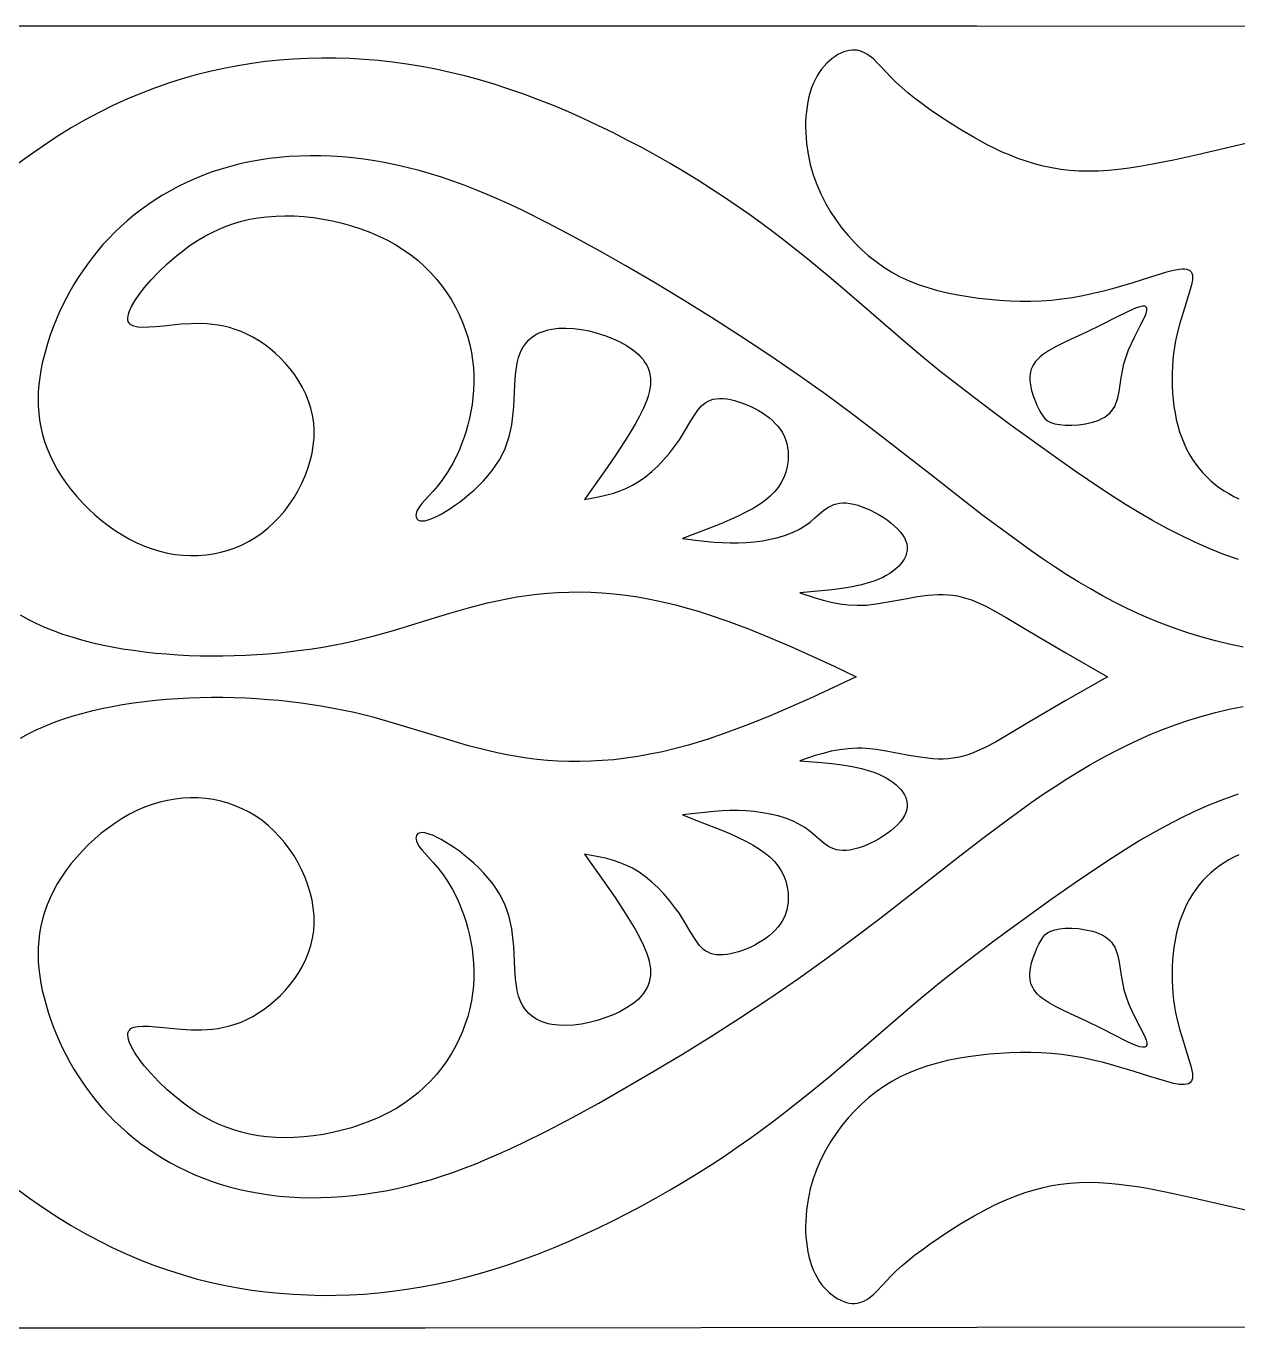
# Model space of a CAD drawing. Extents: x 1205.4 to 1284.4, y 603.9 to 617.9.
# Drawn here: x 1258.35 to 1271.35, y 603.9 to 617.87 of the extents above; entities that cross this region are included whole.
import ezdxf

# ---------------------------------------------------------------- set-up
doc = ezdxf.new("R2010")
doc.units = 0
doc.layers.add('LAYER_1', color=18, linetype='CONTINUOUS')

msp = doc.modelspace()

# ---------------------------------------------------------------- linework, layer by layer
at = {"layer": 'LAYER_1'}
for points in [[(1271.708, 617.867), (1268.549, 617.868), (1256.706, 617.871)], [(1271.358, 612.145), (1271.2, 612.201), (1271.042, 612.263), (1270.887, 612.332), (1270.733, 612.406), (1270.582, 612.484), (1270.433, 612.566), (1270.287, 612.651), (1270.144, 612.738), (1270.004, 612.827), (1269.867, 612.916), (1269.604, 613.095), (1269.358, 613.269), (1268.916, 613.586), (1268.715, 613.735), (1268.523, 613.88), (1268.337, 614.024), (1268.153, 614.169), (1267.97, 614.319), (1267.783, 614.476), (1267.39, 614.815), (1267.181, 614.995), (1266.963, 615.18), (1266.735, 615.368), (1266.495, 615.558), (1266.371, 615.654), (1266.243, 615.749), (1266.112, 615.844), (1265.978, 615.938), (1265.84, 616.032), (1265.699, 616.124), (1265.554, 616.216), (1265.408, 616.306), (1265.258, 616.395), (1265.106, 616.481), (1264.953, 616.566), (1264.797, 616.648), (1264.641, 616.728), (1264.483, 616.805), (1264.324, 616.879), (1264.165, 616.949), (1264.005, 617.017), (1263.846, 617.08), (1263.686, 617.14), (1263.527, 617.195), (1263.369, 617.246), (1263.211, 617.293), (1263.054, 617.335), (1262.898, 617.373), (1262.742, 617.407), (1262.588, 617.437), (1262.433, 617.462), (1262.279, 617.483), (1262.126, 617.5), (1261.973, 617.513), (1261.821, 617.521), (1261.669, 617.526), (1261.518, 617.527), (1261.367, 617.523), (1261.217, 617.516), (1261.066, 617.504), (1260.916, 617.489), (1260.767, 617.469), (1260.617, 617.445), (1260.468, 617.417), (1260.319, 617.385), (1260.17, 617.347), (1260.022, 617.305), (1259.873, 617.258), (1259.724, 617.206), (1259.576, 617.148), (1259.427, 617.086), (1259.278, 617.017), (1259.129, 616.943), (1258.98, 616.863), (1258.831, 616.777), (1258.681, 616.685), (1258.532, 616.587), (1258.382, 616.483), (1258.232, 616.374)], [(1271.482, 616.62), (1270.918, 616.489), (1270.659, 616.432), (1270.414, 616.384), (1270.297, 616.364), (1270.182, 616.346), (1270.07, 616.332), (1269.961, 616.322), (1269.854, 616.315), (1269.75, 616.313), (1269.647, 616.315), (1269.547, 616.321), (1269.449, 616.333), (1269.353, 616.349), (1269.259, 616.369), (1269.167, 616.393), (1269.077, 616.42), (1268.99, 616.451), (1268.905, 616.484), (1268.822, 616.519), (1268.742, 616.556), (1268.665, 616.594), (1268.518, 616.674), (1268.383, 616.754), (1268.259, 616.832), (1268.148, 616.905), (1268.049, 616.973), (1267.96, 617.036), (1267.88, 617.097), (1267.808, 617.155), (1267.743, 617.211), (1267.684, 617.265), (1267.63, 617.319), (1267.53, 617.425), (1267.484, 617.474), (1267.438, 617.518), (1267.391, 617.555), (1267.367, 617.571), (1267.343, 617.585), (1267.318, 617.596), (1267.292, 617.605), (1267.266, 617.611), (1267.238, 617.613), (1267.21, 617.613), (1267.18, 617.609), (1267.15, 617.602), (1267.12, 617.593), (1267.089, 617.58), (1267.058, 617.564), (1267.027, 617.545), (1266.997, 617.523), (1266.967, 617.499), (1266.938, 617.471), (1266.91, 617.441), (1266.883, 617.409), (1266.857, 617.373), (1266.834, 617.335), (1266.812, 617.295), (1266.792, 617.252), (1266.774, 617.207), (1266.759, 617.16), (1266.745, 617.11), (1266.734, 617.059), (1266.726, 617.007), (1266.719, 616.953), (1266.714, 616.898), (1266.711, 616.842), (1266.711, 616.785), (1266.712, 616.727), (1266.721, 616.612), (1266.737, 616.497), (1266.761, 616.385), (1266.792, 616.275), (1266.83, 616.17), (1266.874, 616.069), (1266.924, 615.971), (1266.979, 615.878), (1267.038, 615.789), (1267.101, 615.703), (1267.168, 615.622), (1267.238, 615.546), (1267.311, 615.474), (1267.387, 615.406), (1267.467, 615.343), (1267.55, 615.284), (1267.636, 615.23), (1267.727, 615.181), (1267.822, 615.137), (1267.92, 615.098), (1268.022, 615.064), (1268.127, 615.034), (1268.235, 615.008), (1268.345, 614.985), (1268.456, 614.967), (1268.567, 614.952), (1268.68, 614.939), (1268.792, 614.93), (1268.903, 614.923), (1269.015, 614.92), (1269.127, 614.92), (1269.238, 614.924), (1269.35, 614.931), (1269.462, 614.943), (1269.574, 614.959), (1269.686, 614.979), (1269.798, 615.003), (1269.908, 615.03), (1270.017, 615.059), (1270.225, 615.12), (1270.417, 615.181), (1270.587, 615.233), (1270.66, 615.251), (1270.724, 615.263), (1270.753, 615.265), (1270.778, 615.265), (1270.8, 615.262), (1270.82, 615.256), (1270.835, 615.247), (1270.848, 615.234), (1270.857, 615.218), (1270.862, 615.198), (1270.863, 615.173), (1270.861, 615.145), (1270.856, 615.113), (1270.847, 615.078), (1270.824, 614.996), (1270.794, 614.902), (1270.761, 614.797), (1270.727, 614.681), (1270.696, 614.557), (1270.682, 614.492), (1270.67, 614.425), (1270.66, 614.357), (1270.653, 614.288), (1270.647, 614.217), (1270.644, 614.146), (1270.643, 614.075), (1270.645, 614.003), (1270.649, 613.931), (1270.655, 613.86), (1270.664, 613.789), (1270.675, 613.719), (1270.689, 613.65), (1270.706, 613.583), (1270.725, 613.517), (1270.747, 613.453), (1270.772, 613.391), (1270.799, 613.332), (1270.829, 613.275), (1270.862, 613.221), (1270.897, 613.17), (1270.935, 613.122), (1270.975, 613.076), (1271.017, 613.032), (1271.061, 612.991), (1271.107, 612.953), (1271.154, 612.917), (1271.204, 612.884), (1271.254, 612.853), (1271.306, 612.824), (1271.36, 612.798)], [(1271.405, 611.206), (1271.255, 611.237), (1271.109, 611.273), (1270.966, 611.312), (1270.825, 611.355), (1270.687, 611.401), (1270.551, 611.452), (1270.417, 611.506), (1270.285, 611.564), (1270.155, 611.625), (1270.025, 611.69), (1269.897, 611.758), (1269.769, 611.83), (1269.642, 611.905), (1269.515, 611.983), (1269.388, 612.065), (1269.261, 612.15), (1269.133, 612.238), (1268.876, 612.424), (1268.614, 612.62), (1268.349, 612.825), (1268.079, 613.036), (1267.521, 613.471), (1267.233, 613.691), (1266.937, 613.91), (1266.634, 614.126), (1266.326, 614.337), (1266.014, 614.544), (1265.702, 614.744), (1265.391, 614.937), (1265.084, 615.122), (1264.783, 615.298), (1264.492, 615.463), (1264.21, 615.617), (1263.939, 615.759), (1263.676, 615.89), (1263.547, 615.951), (1263.42, 616.008), (1263.295, 616.062), (1263.171, 616.114), (1263.048, 616.162), (1262.926, 616.206), (1262.805, 616.248), (1262.684, 616.286), (1262.565, 616.32), (1262.445, 616.351), (1262.326, 616.379), (1262.207, 616.404), (1262.089, 616.425), (1261.971, 616.442), (1261.853, 616.456), (1261.737, 616.467), (1261.621, 616.474), (1261.507, 616.478), (1261.393, 616.479), (1261.281, 616.476), (1261.17, 616.47), (1261.061, 616.461), (1260.953, 616.448), (1260.847, 616.432), (1260.742, 616.413), (1260.64, 616.391), (1260.539, 616.365), (1260.44, 616.336), (1260.344, 616.305), (1260.249, 616.27), (1260.157, 616.232), (1260.067, 616.192), (1259.979, 616.149), (1259.894, 616.103), (1259.81, 616.055), (1259.73, 616.005), (1259.651, 615.952), (1259.575, 615.897), (1259.501, 615.84), (1259.43, 615.781), (1259.361, 615.719), (1259.295, 615.656), (1259.232, 615.592), (1259.171, 615.525), (1259.113, 615.457), (1259.057, 615.388), (1259.004, 615.317), (1258.953, 615.245), (1258.905, 615.172), (1258.859, 615.098), (1258.816, 615.024), (1258.776, 614.948), (1258.738, 614.872), (1258.702, 614.796), (1258.669, 614.719), (1258.638, 614.641), (1258.609, 614.564), (1258.583, 614.487), (1258.56, 614.409), (1258.539, 614.332), (1258.52, 614.255), (1258.505, 614.178), (1258.492, 614.101), (1258.483, 614.024), (1258.477, 613.947), (1258.475, 613.871), (1258.476, 613.794), (1258.481, 613.718), (1258.491, 613.641), (1258.504, 613.565), (1258.522, 613.489), (1258.544, 613.413), (1258.571, 613.338), (1258.603, 613.262), (1258.639, 613.187), (1258.681, 613.112), (1258.727, 613.038), (1258.777, 612.965), (1258.831, 612.893), (1258.889, 612.823), (1258.95, 612.755), (1259.015, 612.69), (1259.082, 612.627), (1259.152, 612.568), (1259.225, 612.511), (1259.3, 612.458), (1259.376, 612.41), (1259.455, 612.365), (1259.535, 612.325), (1259.615, 612.29), (1259.697, 612.26), (1259.78, 612.235), (1259.862, 612.215), (1259.945, 612.201), (1260.028, 612.192), (1260.111, 612.188), (1260.194, 612.189), (1260.275, 612.195), (1260.356, 612.207), (1260.436, 612.224), (1260.514, 612.245), (1260.591, 612.272), (1260.666, 612.305), (1260.739, 612.342), (1260.81, 612.385), (1260.878, 612.432), (1260.943, 612.485), (1261.006, 612.542), (1261.066, 612.604), (1261.122, 612.67), (1261.174, 612.739), (1261.222, 612.811), (1261.266, 612.886), (1261.306, 612.964), (1261.341, 613.043), (1261.371, 613.123), (1261.396, 613.205), (1261.415, 613.287), (1261.428, 613.37), (1261.436, 613.452), (1261.437, 613.534), (1261.432, 613.614), (1261.42, 613.694), (1261.401, 613.771), (1261.377, 613.847), (1261.347, 613.921), (1261.312, 613.992), (1261.273, 614.061), (1261.229, 614.127), (1261.181, 614.191), (1261.13, 614.251), (1261.076, 614.308), (1261.02, 614.361), (1260.962, 614.41), (1260.902, 614.456), (1260.84, 614.497), (1260.778, 614.534), (1260.716, 614.566), (1260.653, 614.593), (1260.591, 614.616), (1260.529, 614.635), (1260.468, 614.65), (1260.407, 614.661), (1260.347, 614.669), (1260.288, 614.675), (1260.23, 614.678), (1260.117, 614.677), (1260.01, 614.671), (1259.819, 614.652), (1259.736, 614.644), (1259.663, 614.638), (1259.599, 614.637), (1259.546, 614.641), (1259.503, 614.65), (1259.485, 614.657), (1259.47, 614.665), (1259.458, 614.675), (1259.449, 614.688), (1259.442, 614.702), (1259.439, 614.718), (1259.438, 614.737), (1259.44, 614.757), (1259.445, 614.78), (1259.453, 614.805), (1259.477, 614.86), (1259.513, 614.923), (1259.56, 614.991), (1259.618, 615.066), (1259.688, 615.146), (1259.768, 615.231), (1259.86, 615.319), (1259.963, 615.409), (1260.019, 615.453), (1260.078, 615.497), (1260.14, 615.54), (1260.204, 615.581), (1260.272, 615.62), (1260.343, 615.657), (1260.417, 615.692), (1260.494, 615.723), (1260.575, 615.751), (1260.659, 615.776), (1260.745, 615.797), (1260.836, 615.813), (1260.929, 615.825), (1261.025, 615.832), (1261.124, 615.835), (1261.224, 615.833), (1261.326, 615.826), (1261.429, 615.815), (1261.532, 615.8), (1261.635, 615.78), (1261.737, 615.756), (1261.839, 615.727), (1261.938, 615.695), (1262.036, 615.658), (1262.131, 615.618), (1262.223, 615.573), (1262.312, 615.524), (1262.396, 615.471), (1262.476, 615.415), (1262.552, 615.355), (1262.622, 615.291), (1262.689, 615.224), (1262.751, 615.155), (1262.808, 615.083), (1262.861, 615.009), (1262.91, 614.933), (1262.954, 614.855), (1262.994, 614.776), (1263.029, 614.695), (1263.059, 614.614), (1263.086, 614.532), (1263.107, 614.45), (1263.125, 614.368), (1263.138, 614.285), (1263.146, 614.204), (1263.151, 614.123), (1263.151, 614.043), (1263.148, 613.964), (1263.141, 613.886), (1263.132, 613.81), (1263.119, 613.735), (1263.104, 613.663), (1263.087, 613.592), (1263.067, 613.524), (1263.046, 613.458), (1263.023, 613.395), (1262.999, 613.334), (1262.974, 613.277), (1262.922, 613.173), (1262.868, 613.082), (1262.815, 613.005), (1262.763, 612.938), (1262.714, 612.881), (1262.627, 612.787), (1262.591, 612.747), (1262.563, 612.708), (1262.542, 612.671), (1262.536, 612.653), (1262.531, 612.635), (1262.529, 612.619), (1262.53, 612.605), (1262.534, 612.592), (1262.541, 612.58), (1262.55, 612.572), (1262.563, 612.565), (1262.58, 612.561), (1262.6, 612.561), (1262.623, 612.563), (1262.65, 612.57), (1262.682, 612.58), (1262.717, 612.594), (1262.756, 612.612), (1262.799, 612.634), (1262.894, 612.691), (1262.944, 612.725), (1262.996, 612.762), (1263.048, 612.802), (1263.101, 612.846), (1263.153, 612.892), (1263.204, 612.941), (1263.254, 612.992), (1263.301, 613.045), (1263.346, 613.101), (1263.387, 613.158), (1263.425, 613.217), (1263.458, 613.277), (1263.486, 613.339), (1263.509, 613.402), (1263.529, 613.465), (1263.544, 613.529), (1263.557, 613.593), (1263.566, 613.657), (1263.579, 613.783), (1263.592, 614.022), (1263.599, 614.13), (1263.604, 614.181), (1263.611, 614.228), (1263.62, 614.273), (1263.631, 614.314), (1263.645, 614.353), (1263.66, 614.388), (1263.678, 614.421), (1263.697, 614.451), (1263.719, 614.478), (1263.742, 614.503), (1263.767, 614.525), (1263.793, 614.545), (1263.822, 614.563), (1263.852, 614.578), (1263.883, 614.591), (1263.916, 614.602), (1263.95, 614.611), (1263.986, 614.619), (1264.06, 614.628), (1264.139, 614.63), (1264.221, 614.626), (1264.305, 614.615), (1264.39, 614.599), (1264.475, 614.577), (1264.558, 614.55), (1264.639, 614.518), (1264.717, 614.482), (1264.79, 614.442), (1264.857, 614.396), (1264.888, 614.372), (1264.916, 614.346), (1264.943, 614.319), (1264.966, 614.291), (1264.987, 614.262), (1265.006, 614.231), (1265.021, 614.199), (1265.033, 614.166), (1265.041, 614.132), (1265.046, 614.096), (1265.048, 614.059), (1265.046, 614.021), (1265.04, 613.981), (1265.032, 613.941), (1265.02, 613.9), (1265.006, 613.858), (1264.972, 613.772), (1264.929, 613.685), (1264.881, 613.597), (1264.829, 613.51), (1264.775, 613.424), (1264.667, 613.258), (1264.558, 613.099), (1264.339, 612.791), (1264.488, 612.82), (1264.563, 612.837), (1264.637, 612.856), (1264.71, 612.88), (1264.782, 612.909), (1264.854, 612.944), (1264.925, 612.986), (1264.994, 613.035), (1265.062, 613.092), (1265.128, 613.153), (1265.191, 613.219), (1265.25, 613.288), (1265.305, 613.359), (1265.356, 613.431), (1265.402, 613.501), (1265.481, 613.634), (1265.517, 613.695), (1265.554, 613.748), (1265.573, 613.772), (1265.594, 613.794), (1265.615, 613.814), (1265.639, 613.831), (1265.664, 613.846), (1265.691, 613.857), (1265.72, 613.866), (1265.752, 613.871), (1265.787, 613.874), (1265.825, 613.873), (1265.864, 613.869), (1265.905, 613.862), (1265.948, 613.852), (1265.991, 613.84), (1266.035, 613.825), (1266.079, 613.808), (1266.122, 613.788), (1266.165, 613.767), (1266.207, 613.744), (1266.247, 613.719), (1266.286, 613.693), (1266.322, 613.665), (1266.356, 613.637), (1266.386, 613.607), (1266.414, 613.576), (1266.437, 613.544), (1266.458, 613.512), (1266.476, 613.479), (1266.49, 613.446), (1266.502, 613.412), (1266.512, 613.378), (1266.518, 613.344), (1266.523, 613.31), (1266.525, 613.276), (1266.525, 613.243), (1266.523, 613.21), (1266.513, 613.145), (1266.497, 613.083), (1266.476, 613.026), (1266.449, 612.971), (1266.416, 612.92), (1266.376, 612.872), (1266.33, 612.825), (1266.277, 612.781), (1266.216, 612.738), (1266.147, 612.695), (1266.07, 612.654), (1265.986, 612.613), (1265.896, 612.572), (1265.801, 612.531), (1265.599, 612.451), (1265.389, 612.371), (1265.559, 612.35), (1265.729, 612.333), (1265.814, 612.328), (1265.9, 612.325), (1265.987, 612.325), (1266.073, 612.328), (1266.16, 612.335), (1266.247, 612.347), (1266.332, 612.363), (1266.415, 612.383), (1266.495, 612.407), (1266.57, 612.436), (1266.64, 612.469), (1266.703, 612.507), (1266.759, 612.548), (1266.811, 612.592), (1266.859, 612.635), (1266.908, 612.675), (1266.958, 612.709), (1266.985, 612.724), (1267.013, 612.735), (1267.043, 612.745), (1267.075, 612.751), (1267.109, 612.754), (1267.146, 612.753), (1267.186, 612.748), (1267.228, 612.74), (1267.272, 612.728), (1267.317, 612.713), (1267.363, 612.695), (1267.409, 612.675), (1267.455, 612.652), (1267.501, 612.626), (1267.545, 612.599), (1267.587, 612.571), (1267.626, 612.541), (1267.663, 612.509), (1267.697, 612.477), (1267.726, 612.445), (1267.752, 612.412), (1267.772, 612.378), (1267.786, 612.345), (1267.796, 612.313), (1267.8, 612.28), (1267.8, 612.248), (1267.795, 612.217), (1267.785, 612.186), (1267.772, 612.156), (1267.754, 612.127), (1267.733, 612.099), (1267.708, 612.071), (1267.679, 612.045), (1267.648, 612.02), (1267.614, 611.997), (1267.577, 611.975), (1267.538, 611.954), (1267.496, 611.935), (1267.453, 611.918), (1267.408, 611.902), (1267.312, 611.875), (1267.21, 611.853), (1267.104, 611.835), (1266.993, 611.821), (1266.88, 611.809), (1266.648, 611.79), (1266.815, 611.735), (1266.9, 611.71), (1266.987, 611.689), (1267.077, 611.672), (1267.169, 611.66), (1267.265, 611.655), (1267.314, 611.656), (1267.365, 611.658), (1267.469, 611.67), (1267.577, 611.687), (1267.8, 611.729), (1267.912, 611.749), (1268.023, 611.764), (1268.078, 611.769), (1268.133, 611.771), (1268.186, 611.772), (1268.239, 611.769), (1268.291, 611.764), (1268.342, 611.755), (1268.392, 611.743), (1268.442, 611.729), (1268.492, 611.712), (1268.542, 611.692), (1268.644, 611.645), (1268.75, 611.588), (1268.862, 611.524), (1269.112, 611.374), (1269.503, 611.144), (1269.949, 610.888), (1269.503, 610.633), (1269.112, 610.403), (1268.862, 610.253), (1268.75, 610.188), (1268.644, 610.132), (1268.542, 610.085), (1268.492, 610.065), (1268.442, 610.048), (1268.392, 610.033), (1268.342, 610.022), (1268.291, 610.013), (1268.239, 610.007), (1268.186, 610.005), (1268.133, 610.005), (1268.078, 610.008), (1268.023, 610.013), (1267.912, 610.028), (1267.8, 610.048), (1267.577, 610.09), (1267.469, 610.107), (1267.365, 610.118), (1267.314, 610.121), (1267.265, 610.121), (1267.169, 610.116), (1267.077, 610.105), (1266.987, 610.088), (1266.9, 610.066), (1266.815, 610.042), (1266.648, 609.987), (1266.88, 609.968), (1266.993, 609.956), (1267.104, 609.942), (1267.21, 609.924), (1267.312, 609.902), (1267.408, 609.875), (1267.453, 609.859), (1267.496, 609.842), (1267.538, 609.823), (1267.577, 609.802), (1267.614, 609.78), (1267.648, 609.756), (1267.679, 609.731), (1267.708, 609.705), (1267.733, 609.678), (1267.754, 609.65), (1267.772, 609.621), (1267.785, 609.591), (1267.795, 609.56), (1267.8, 609.528), (1267.8, 609.496), (1267.796, 609.464), (1267.786, 609.431), (1267.772, 609.398), (1267.752, 609.365), (1267.726, 609.332), (1267.697, 609.299), (1267.663, 609.267), (1267.626, 609.236), (1267.587, 609.206), (1267.545, 609.177), (1267.501, 609.15), (1267.455, 609.125), (1267.409, 609.102), (1267.363, 609.081), (1267.317, 609.064), (1267.272, 609.049), (1267.228, 609.037), (1267.186, 609.028), (1267.146, 609.024), (1267.109, 609.023), (1267.075, 609.026), (1267.043, 609.032), (1267.013, 609.041), (1266.985, 609.053), (1266.958, 609.067), (1266.908, 609.102), (1266.859, 609.142), (1266.811, 609.185), (1266.759, 609.228), (1266.703, 609.27), (1266.64, 609.308), (1266.57, 609.341), (1266.495, 609.369), (1266.415, 609.394), (1266.332, 609.414), (1266.247, 609.429), (1266.16, 609.441), (1266.073, 609.449), (1265.987, 609.452), (1265.9, 609.452), (1265.814, 609.449), (1265.729, 609.443), (1265.559, 609.426), (1265.389, 609.405), (1265.599, 609.325), (1265.801, 609.245), (1265.896, 609.205), (1265.986, 609.164), (1266.07, 609.123), (1266.147, 609.081), (1266.216, 609.039), (1266.277, 608.996), (1266.33, 608.951), (1266.376, 608.905), (1266.416, 608.856), (1266.449, 608.805), (1266.476, 608.751), (1266.497, 608.693), (1266.513, 608.632), (1266.523, 608.567), (1266.525, 608.534), (1266.525, 608.5), (1266.523, 608.467), (1266.518, 608.433), (1266.512, 608.399), (1266.502, 608.365), (1266.49, 608.331), (1266.476, 608.298), (1266.458, 608.265), (1266.437, 608.232), (1266.414, 608.201), (1266.386, 608.17), (1266.356, 608.14), (1266.322, 608.111), (1266.286, 608.083), (1266.247, 608.057), (1266.207, 608.032), (1266.165, 608.009), (1266.122, 607.988), (1266.079, 607.969), (1266.035, 607.952), (1265.991, 607.937), (1265.948, 607.925), (1265.905, 607.915), (1265.864, 607.908), (1265.825, 607.904), (1265.787, 607.903), (1265.752, 607.905), (1265.72, 607.911), (1265.691, 607.919), (1265.664, 607.931), (1265.639, 607.945), (1265.615, 607.963), (1265.594, 607.982), (1265.573, 608.004), (1265.554, 608.028), (1265.517, 608.082), (1265.481, 608.142), (1265.402, 608.276), (1265.356, 608.346), (1265.305, 608.417), (1265.25, 608.488), (1265.191, 608.557), (1265.128, 608.623), (1265.062, 608.685), (1264.994, 608.741), (1264.925, 608.791), (1264.854, 608.833), (1264.782, 608.868), (1264.71, 608.896), (1264.637, 608.92), (1264.563, 608.94), (1264.488, 608.957), (1264.339, 608.985), (1264.558, 608.678), (1264.667, 608.519), (1264.775, 608.353), (1264.829, 608.267), (1264.881, 608.179), (1264.929, 608.092), (1264.972, 608.004), (1265.006, 607.919), (1265.02, 607.877), (1265.032, 607.836), (1265.04, 607.795), (1265.046, 607.756), (1265.048, 607.718), (1265.046, 607.681), (1265.041, 607.645), (1265.033, 607.61), (1265.021, 607.577), (1265.006, 607.545), (1264.987, 607.515), (1264.966, 607.485), (1264.943, 607.457), (1264.916, 607.43), (1264.888, 607.405), (1264.857, 607.38), (1264.79, 607.335), (1264.717, 607.294), (1264.639, 607.258), (1264.558, 607.227), (1264.475, 607.2), (1264.39, 607.178), (1264.305, 607.161), (1264.221, 607.151), (1264.139, 607.147), (1264.06, 607.149), (1263.986, 607.158), (1263.95, 607.165), (1263.916, 607.174), (1263.883, 607.186), (1263.852, 607.199), (1263.822, 607.214), (1263.793, 607.232), (1263.767, 607.252), (1263.742, 607.274), (1263.719, 607.299), (1263.697, 607.326), (1263.678, 607.356), (1263.66, 607.389), (1263.645, 607.424), (1263.631, 607.462), (1263.62, 607.504), (1263.611, 607.548), (1263.604, 607.596), (1263.599, 607.646), (1263.592, 607.755), (1263.579, 607.994), (1263.566, 608.12), (1263.557, 608.184), (1263.544, 608.248), (1263.529, 608.311), (1263.509, 608.375), (1263.486, 608.438), (1263.458, 608.499), (1263.425, 608.56), (1263.387, 608.619), (1263.346, 608.676), (1263.301, 608.731), (1263.254, 608.785), (1263.204, 608.836), (1263.153, 608.885), (1263.101, 608.931), (1263.048, 608.974), (1262.996, 609.015), (1262.944, 609.052), (1262.894, 609.086), (1262.799, 609.142), (1262.756, 609.165), (1262.717, 609.183), (1262.682, 609.197), (1262.65, 609.207), (1262.623, 609.213), (1262.6, 609.216), (1262.58, 609.215), (1262.563, 609.211), (1262.55, 609.205), (1262.541, 609.196), (1262.534, 609.185), (1262.53, 609.172), (1262.529, 609.157), (1262.531, 609.141), (1262.536, 609.124), (1262.542, 609.106), (1262.563, 609.068), (1262.591, 609.03), (1262.627, 608.99), (1262.714, 608.896), (1262.763, 608.838), (1262.815, 608.772), (1262.868, 608.694), (1262.922, 608.604), (1262.974, 608.5), (1262.999, 608.442), (1263.023, 608.382), (1263.046, 608.319), (1263.067, 608.253), (1263.087, 608.185), (1263.104, 608.114), (1263.119, 608.041), (1263.132, 607.967), (1263.141, 607.89), (1263.148, 607.813), (1263.151, 607.734), (1263.151, 607.654), (1263.146, 607.573), (1263.138, 607.491), (1263.125, 607.409), (1263.107, 607.327), (1263.086, 607.244), (1263.059, 607.162), (1263.029, 607.081), (1262.994, 607.001), (1262.954, 606.922), (1262.91, 606.844), (1262.861, 606.768), (1262.808, 606.693), (1262.751, 606.621), (1262.689, 606.552), (1262.622, 606.486), (1262.552, 606.422), (1262.476, 606.362), (1262.396, 606.305), (1262.312, 606.253), (1262.223, 606.204), (1262.131, 606.159), (1262.036, 606.118), (1261.938, 606.082), (1261.839, 606.049), (1261.737, 606.021), (1261.635, 605.997), (1261.532, 605.977), (1261.429, 605.962), (1261.326, 605.951), (1261.224, 605.944), (1261.124, 605.942), (1261.025, 605.945), (1260.929, 605.952), (1260.836, 605.963), (1260.745, 605.98), (1260.659, 606), (1260.575, 606.025), (1260.494, 606.053), (1260.417, 606.085), (1260.343, 606.12), (1260.272, 606.157), (1260.204, 606.196), (1260.14, 606.237), (1260.078, 606.28), (1260.019, 606.323), (1259.963, 606.368), (1259.86, 606.457), (1259.768, 606.546), (1259.688, 606.631), (1259.618, 606.711), (1259.56, 606.785), (1259.513, 606.854), (1259.477, 606.916), (1259.453, 606.972), (1259.445, 606.996), (1259.44, 607.019), (1259.438, 607.04), (1259.439, 607.058), (1259.442, 607.075), (1259.449, 607.089), (1259.458, 607.101), (1259.47, 607.112), (1259.485, 607.12), (1259.503, 607.127), (1259.546, 607.136), (1259.599, 607.139), (1259.663, 607.138), (1259.736, 607.133), (1259.819, 607.125), (1260.01, 607.106), (1260.117, 607.099), (1260.23, 607.099), (1260.288, 607.102), (1260.347, 607.107), (1260.407, 607.115), (1260.468, 607.127), (1260.529, 607.142), (1260.591, 607.16), (1260.653, 607.183), (1260.716, 607.211), (1260.778, 607.243), (1260.84, 607.28), (1260.902, 607.321), (1260.962, 607.366), (1261.02, 607.416), (1261.076, 607.469), (1261.13, 607.526), (1261.181, 607.586), (1261.229, 607.649), (1261.273, 607.716), (1261.312, 607.784), (1261.347, 607.856), (1261.377, 607.93), (1261.401, 608.005), (1261.42, 608.083), (1261.432, 608.162), (1261.437, 608.243), (1261.436, 608.325), (1261.428, 608.407), (1261.415, 608.489), (1261.396, 608.572), (1261.371, 608.653), (1261.341, 608.734), (1261.306, 608.813), (1261.266, 608.89), (1261.222, 608.965), (1261.174, 609.037), (1261.122, 609.107), (1261.066, 609.172), (1261.006, 609.234), (1260.943, 609.292), (1260.878, 609.344), (1260.81, 609.392), (1260.739, 609.435), (1260.666, 609.472), (1260.591, 609.504), (1260.514, 609.531), (1260.436, 609.553), (1260.356, 609.57), (1260.275, 609.581), (1260.194, 609.588), (1260.111, 609.589), (1260.028, 609.585), (1259.945, 609.576), (1259.862, 609.561), (1259.78, 609.542), (1259.697, 609.517), (1259.615, 609.487), (1259.535, 609.452), (1259.455, 609.412), (1259.376, 609.367), (1259.3, 609.318), (1259.225, 609.265), (1259.152, 609.209), (1259.082, 609.149), (1259.015, 609.087), (1258.95, 609.021), (1258.889, 608.953), (1258.831, 608.884), (1258.777, 608.812), (1258.727, 608.739), (1258.681, 608.665), (1258.639, 608.59), (1258.603, 608.515), (1258.571, 608.439), (1258.544, 608.363), (1258.522, 608.287), (1258.504, 608.211), (1258.491, 608.135), (1258.481, 608.059), (1258.476, 607.983), (1258.475, 607.906), (1258.477, 607.829), (1258.483, 607.753), (1258.492, 607.676), (1258.505, 607.599), (1258.52, 607.522), (1258.539, 607.445), (1258.56, 607.367), (1258.583, 607.29), (1258.609, 607.212), (1258.638, 607.135), (1258.669, 607.058), (1258.702, 606.981), (1258.738, 606.904), (1258.776, 606.828), (1258.816, 606.753), (1258.859, 606.678), (1258.905, 606.604), (1258.953, 606.531), (1259.004, 606.459), (1259.057, 606.389), (1259.113, 606.319), (1259.171, 606.251), (1259.232, 606.185), (1259.295, 606.12), (1259.361, 606.057), (1259.43, 605.996), (1259.501, 605.937), (1259.575, 605.88), (1259.651, 605.825), (1259.73, 605.772), (1259.81, 605.721), (1259.894, 605.673), (1259.979, 605.628), (1260.067, 605.585), (1260.157, 605.544), (1260.249, 605.507), (1260.344, 605.472), (1260.44, 605.44), (1260.539, 605.412), (1260.64, 605.386), (1260.742, 605.364), (1260.847, 605.345), (1260.953, 605.329), (1261.061, 605.316), (1261.17, 605.307), (1261.281, 605.301), (1261.393, 605.298), (1261.507, 605.299), (1261.621, 605.303), (1261.737, 605.31), (1261.853, 605.321), (1261.971, 605.335), (1262.089, 605.352), (1262.207, 605.373), (1262.326, 605.397), (1262.445, 605.425), (1262.565, 605.456), (1262.684, 605.491), (1262.805, 605.529), (1262.926, 605.57), (1263.048, 605.615), (1263.171, 605.663), (1263.295, 605.714), (1263.42, 605.769), (1263.547, 605.826), (1263.676, 605.887), (1263.939, 606.017), (1264.21, 606.16), (1264.492, 606.314), (1264.783, 606.479), (1265.084, 606.654), (1265.391, 606.839), (1265.702, 607.032), (1266.014, 607.233), (1266.326, 607.439), (1266.634, 607.651), (1266.937, 607.867), (1267.233, 608.085), (1267.521, 608.305), (1268.079, 608.74), (1268.349, 608.952), (1268.614, 609.157), (1268.876, 609.353), (1269.133, 609.538), (1269.261, 609.627), (1269.388, 609.712), (1269.515, 609.793), (1269.642, 609.872), (1269.769, 609.947), (1269.897, 610.019), (1270.025, 610.087), (1270.155, 610.152), (1270.285, 610.213), (1270.417, 610.271), (1270.551, 610.325), (1270.687, 610.375), (1270.825, 610.422), (1270.966, 610.465), (1271.109, 610.504), (1271.255, 610.539), (1271.405, 610.57)], [(1258.282, 611.552), (1258.365, 611.505), (1258.452, 611.462), (1258.543, 611.421), (1258.637, 611.383), (1258.735, 611.347), (1258.836, 611.315), (1258.94, 611.285), (1259.047, 611.257), (1259.157, 611.232), (1259.269, 611.21), (1259.382, 611.189), (1259.498, 611.172), (1259.615, 611.156), (1259.733, 611.143), (1259.853, 611.133), (1259.973, 611.124), (1260.094, 611.118), (1260.215, 611.114), (1260.337, 611.112), (1260.458, 611.112), (1260.58, 611.115), (1260.701, 611.119), (1260.822, 611.126), (1260.943, 611.135), (1261.062, 611.145), (1261.181, 611.158), (1261.299, 611.172), (1261.415, 611.189), (1261.53, 611.207), (1261.644, 611.228), (1261.756, 611.25), (1261.866, 611.274), (1262.08, 611.327), (1262.288, 611.385), (1262.692, 611.509), (1262.892, 611.57), (1263.093, 611.628), (1263.297, 611.681), (1263.4, 611.704), (1263.505, 611.726), (1263.611, 611.745), (1263.719, 611.761), (1263.828, 611.775), (1263.94, 611.785), (1264.053, 611.793), (1264.169, 611.797), (1264.286, 611.798), (1264.406, 611.795), (1264.528, 611.789), (1264.653, 611.778), (1264.78, 611.764), (1264.909, 611.745), (1265.041, 611.721), (1265.176, 611.693), (1265.314, 611.66), (1265.455, 611.622), (1265.559, 611.591), (1265.664, 611.558), (1265.878, 611.484), (1266.098, 611.401), (1266.323, 611.311), (1266.551, 611.213), (1266.783, 611.109), (1267.018, 611.001), (1267.255, 610.888), (1267.018, 610.776), (1266.783, 610.667), (1266.551, 610.564), (1266.323, 610.466), (1266.098, 610.375), (1265.878, 610.293), (1265.664, 610.219), (1265.559, 610.185), (1265.455, 610.155), (1265.314, 610.117), (1265.176, 610.084), (1265.041, 610.056), (1264.909, 610.032), (1264.78, 610.013), (1264.653, 609.998), (1264.528, 609.988), (1264.406, 609.981), (1264.286, 609.978), (1264.169, 609.979), (1264.053, 609.984), (1263.94, 609.991), (1263.828, 610.002), (1263.719, 610.016), (1263.611, 610.032), (1263.505, 610.051), (1263.4, 610.072), (1263.297, 610.096), (1263.093, 610.148), (1262.892, 610.206), (1262.692, 610.267), (1262.288, 610.391), (1262.08, 610.45), (1261.866, 610.503), (1261.756, 610.527), (1261.644, 610.549), (1261.53, 610.569), (1261.415, 610.588), (1261.299, 610.604), (1261.181, 610.619), (1261.062, 610.632), (1260.943, 610.642), (1260.822, 610.651), (1260.701, 610.657), (1260.58, 610.662), (1260.458, 610.664), (1260.337, 610.664), (1260.215, 610.663), (1260.094, 610.659), (1259.973, 610.652), (1259.853, 610.644), (1259.733, 610.633), (1259.615, 610.62), (1259.498, 610.605), (1259.382, 610.587), (1259.269, 610.567), (1259.157, 610.545), (1259.047, 610.52), (1258.94, 610.492), (1258.836, 610.462), (1258.735, 610.429), (1258.637, 610.394), (1258.543, 610.356), (1258.452, 610.315), (1258.365, 610.271), (1258.282, 610.225)], [(1258.232, 605.403), (1258.382, 605.293), (1258.532, 605.189), (1258.681, 605.091), (1258.831, 604.999), (1258.98, 604.913), (1259.129, 604.834), (1259.278, 604.759), (1259.427, 604.691), (1259.576, 604.628), (1259.724, 604.571), (1259.873, 604.519), (1260.022, 604.472), (1260.17, 604.429), (1260.319, 604.392), (1260.468, 604.359), (1260.617, 604.331), (1260.767, 604.307), (1260.916, 604.288), (1261.066, 604.273), (1261.217, 604.261), (1261.367, 604.254), (1261.518, 604.25), (1261.669, 604.251), (1261.821, 604.255), (1261.973, 604.264), (1262.126, 604.277), (1262.279, 604.294), (1262.433, 604.315), (1262.588, 604.34), (1262.742, 604.369), (1262.898, 604.403), (1263.054, 604.441), (1263.211, 604.484), (1263.369, 604.53), (1263.527, 604.581), (1263.686, 604.637), (1263.846, 604.696), (1264.005, 604.76), (1264.165, 604.827), (1264.324, 604.898), (1264.483, 604.972), (1264.641, 605.049), (1264.797, 605.129), (1264.953, 605.211), (1265.106, 605.295), (1265.258, 605.382), (1265.408, 605.471), (1265.554, 605.561), (1265.699, 605.652), (1265.84, 605.745), (1265.978, 605.839), (1266.112, 605.933), (1266.243, 606.028), (1266.371, 606.123), (1266.495, 606.218), (1266.735, 606.408), (1266.963, 606.596), (1267.181, 606.781), (1267.39, 606.961), (1267.783, 607.301), (1267.97, 607.457), (1268.153, 607.607), (1268.337, 607.753), (1268.523, 607.897), (1268.715, 608.042), (1268.916, 608.19), (1269.358, 608.508), (1269.604, 608.681), (1269.867, 608.86), (1270.004, 608.95), (1270.144, 609.039), (1270.287, 609.126), (1270.433, 609.211), (1270.582, 609.293), (1270.733, 609.371), (1270.887, 609.445), (1271.042, 609.513), (1271.2, 609.576), (1271.358, 609.631)], [(1271.36, 608.979), (1271.306, 608.952), (1271.254, 608.924), (1271.204, 608.893), (1271.154, 608.859), (1271.107, 608.824), (1271.061, 608.785), (1271.017, 608.744), (1270.975, 608.701), (1270.935, 608.655), (1270.897, 608.606), (1270.862, 608.555), (1270.829, 608.501), (1270.799, 608.445), (1270.772, 608.385), (1270.747, 608.324), (1270.725, 608.26), (1270.706, 608.194), (1270.689, 608.127), (1270.675, 608.058), (1270.664, 607.988), (1270.655, 607.917), (1270.649, 607.846), (1270.645, 607.774), (1270.643, 607.702), (1270.644, 607.63), (1270.647, 607.559), (1270.653, 607.489), (1270.66, 607.419), (1270.67, 607.351), (1270.682, 607.285), (1270.696, 607.22), (1270.727, 607.095), (1270.761, 606.98), (1270.794, 606.875), (1270.824, 606.78), (1270.847, 606.699), (1270.856, 606.663), (1270.861, 606.631), (1270.863, 606.603), (1270.862, 606.579), (1270.857, 606.559), (1270.848, 606.542), (1270.835, 606.53), (1270.82, 606.521), (1270.8, 606.515), (1270.778, 606.512), (1270.753, 606.512), (1270.724, 606.514), (1270.66, 606.525), (1270.587, 606.544), (1270.417, 606.596), (1270.225, 606.656), (1270.017, 606.718), (1269.908, 606.747), (1269.798, 606.774), (1269.686, 606.798), (1269.574, 606.818), (1269.462, 606.834), (1269.35, 606.845), (1269.238, 606.853), (1269.127, 606.856), (1269.015, 606.857), (1268.903, 606.853), (1268.792, 606.847), (1268.68, 606.837), (1268.567, 606.825), (1268.456, 606.81), (1268.345, 606.791), (1268.235, 606.769), (1268.127, 606.743), (1268.022, 606.713), (1267.92, 606.678), (1267.822, 606.639), (1267.727, 606.595), (1267.636, 606.546), (1267.55, 606.492), (1267.467, 606.434), (1267.387, 606.371), (1267.311, 606.303), (1267.238, 606.231), (1267.168, 606.154), (1267.101, 606.073), (1267.038, 605.988), (1266.979, 605.899), (1266.924, 605.805), (1266.874, 605.708), (1266.83, 605.607), (1266.792, 605.501), (1266.761, 605.392), (1266.737, 605.279), (1266.721, 605.164), (1266.712, 605.049), (1266.711, 604.992), (1266.711, 604.935), (1266.714, 604.879), (1266.719, 604.824), (1266.726, 604.77), (1266.734, 604.717), (1266.745, 604.666), (1266.759, 604.617), (1266.774, 604.57), (1266.792, 604.524), (1266.812, 604.482), (1266.834, 604.441), (1266.857, 604.403), (1266.883, 604.368), (1266.91, 604.335), (1266.938, 604.305), (1266.967, 604.278), (1266.997, 604.254), (1267.027, 604.232), (1267.058, 604.213), (1267.089, 604.197), (1267.12, 604.184), (1267.15, 604.174), (1267.18, 604.167), (1267.21, 604.164), (1267.238, 604.163), (1267.266, 604.166), (1267.292, 604.172), (1267.318, 604.18), (1267.343, 604.192), (1267.367, 604.205), (1267.391, 604.221), (1267.438, 604.259), (1267.484, 604.303), (1267.53, 604.352), (1267.63, 604.458), (1267.684, 604.512), (1267.743, 604.566), (1267.808, 604.622), (1267.88, 604.68), (1267.96, 604.74), (1268.049, 604.804), (1268.148, 604.872), (1268.259, 604.945), (1268.383, 605.023), (1268.518, 605.103), (1268.665, 605.182), (1268.742, 605.221), (1268.822, 605.258), (1268.905, 605.293), (1268.99, 605.326), (1269.077, 605.356), (1269.167, 605.384), (1269.259, 605.408), (1269.353, 605.428), (1269.449, 605.444), (1269.547, 605.455), (1269.647, 605.462), (1269.75, 605.464), (1269.854, 605.461), (1269.961, 605.455), (1270.07, 605.444), (1270.182, 605.43), (1270.297, 605.413), (1270.414, 605.393), (1270.659, 605.344), (1270.918, 605.287), (1271.482, 605.157)], [(1256.712, 603.9), (1262.628, 603.903), (1268.549, 603.908), (1271.708, 603.912)]]:
    msp.add_lwpolyline(points, dxfattribs=at)
for points in [[(1270.127, 614.247), (1270.15, 614.322), (1270.177, 614.395), (1270.208, 614.466), (1270.24, 614.533), (1270.302, 614.653), (1270.35, 614.75), (1270.364, 614.787), (1270.372, 614.817), (1270.372, 614.84), (1270.369, 614.849), (1270.365, 614.855), (1270.358, 614.86), (1270.35, 614.864), (1270.327, 614.865), (1270.297, 614.859), (1270.259, 614.846), (1270.213, 614.827), (1270.159, 614.802), (1270.033, 614.739), (1269.886, 614.664), (1269.724, 614.585), (1269.554, 614.507), (1269.47, 614.467), (1269.391, 614.427), (1269.318, 614.385), (1269.254, 614.341), (1269.226, 614.318), (1269.2, 614.294), (1269.178, 614.27), (1269.159, 614.244), (1269.144, 614.218), (1269.133, 614.19), (1269.124, 614.162), (1269.119, 614.134), (1269.117, 614.105), (1269.116, 614.076), (1269.123, 614.017), (1269.135, 613.959), (1269.153, 613.903), (1269.173, 613.85), (1269.194, 613.802), (1269.214, 613.758), (1269.234, 613.72), (1269.255, 613.687), (1269.279, 613.659), (1269.308, 613.636), (1269.343, 613.617), (1269.385, 613.603), (1269.437, 613.594), (1269.498, 613.588), (1269.567, 613.587), (1269.64, 613.592), (1269.715, 613.602), (1269.789, 613.619), (1269.825, 613.63), (1269.859, 613.643), (1269.891, 613.658), (1269.921, 613.675), (1269.948, 613.694), (1269.973, 613.715), (1269.994, 613.738), (1270.012, 613.763), (1270.028, 613.79), (1270.041, 613.819), (1270.052, 613.85), (1270.062, 613.882), (1270.076, 613.949), (1270.098, 614.095), (1270.111, 614.171)], [(1270.127, 607.53), (1270.15, 607.455), (1270.177, 607.381), (1270.208, 607.311), (1270.24, 607.244), (1270.302, 607.123), (1270.35, 607.027), (1270.364, 606.989), (1270.372, 606.959), (1270.372, 606.937), (1270.369, 606.928), (1270.365, 606.921), (1270.358, 606.916), (1270.35, 606.913), (1270.327, 606.912), (1270.297, 606.918), (1270.259, 606.93), (1270.213, 606.949), (1270.159, 606.974), (1270.033, 607.037), (1269.886, 607.112), (1269.724, 607.192), (1269.554, 607.27), (1269.47, 607.309), (1269.391, 607.349), (1269.318, 607.391), (1269.254, 607.435), (1269.226, 607.458), (1269.2, 607.482), (1269.178, 607.507), (1269.159, 607.532), (1269.144, 607.559), (1269.133, 607.586), (1269.124, 607.614), (1269.119, 607.643), (1269.117, 607.672), (1269.116, 607.701), (1269.123, 607.76), (1269.135, 607.818), (1269.153, 607.873), (1269.173, 607.926), (1269.194, 607.975), (1269.214, 608.018), (1269.234, 608.056), (1269.255, 608.089), (1269.279, 608.117), (1269.308, 608.141), (1269.343, 608.159), (1269.385, 608.173), (1269.437, 608.183), (1269.498, 608.189), (1269.567, 608.189), (1269.64, 608.185), (1269.715, 608.174), (1269.789, 608.158), (1269.825, 608.146), (1269.859, 608.134), (1269.891, 608.119), (1269.921, 608.102), (1269.948, 608.083), (1269.973, 608.062), (1269.994, 608.039), (1270.012, 608.013), (1270.028, 607.986), (1270.041, 607.957), (1270.052, 607.927), (1270.062, 607.895), (1270.076, 607.827), (1270.098, 607.681), (1270.111, 607.606)]]:
    msp.add_lwpolyline(points, close=True, dxfattribs=at)

doc.saveas('drawing.dxf')
